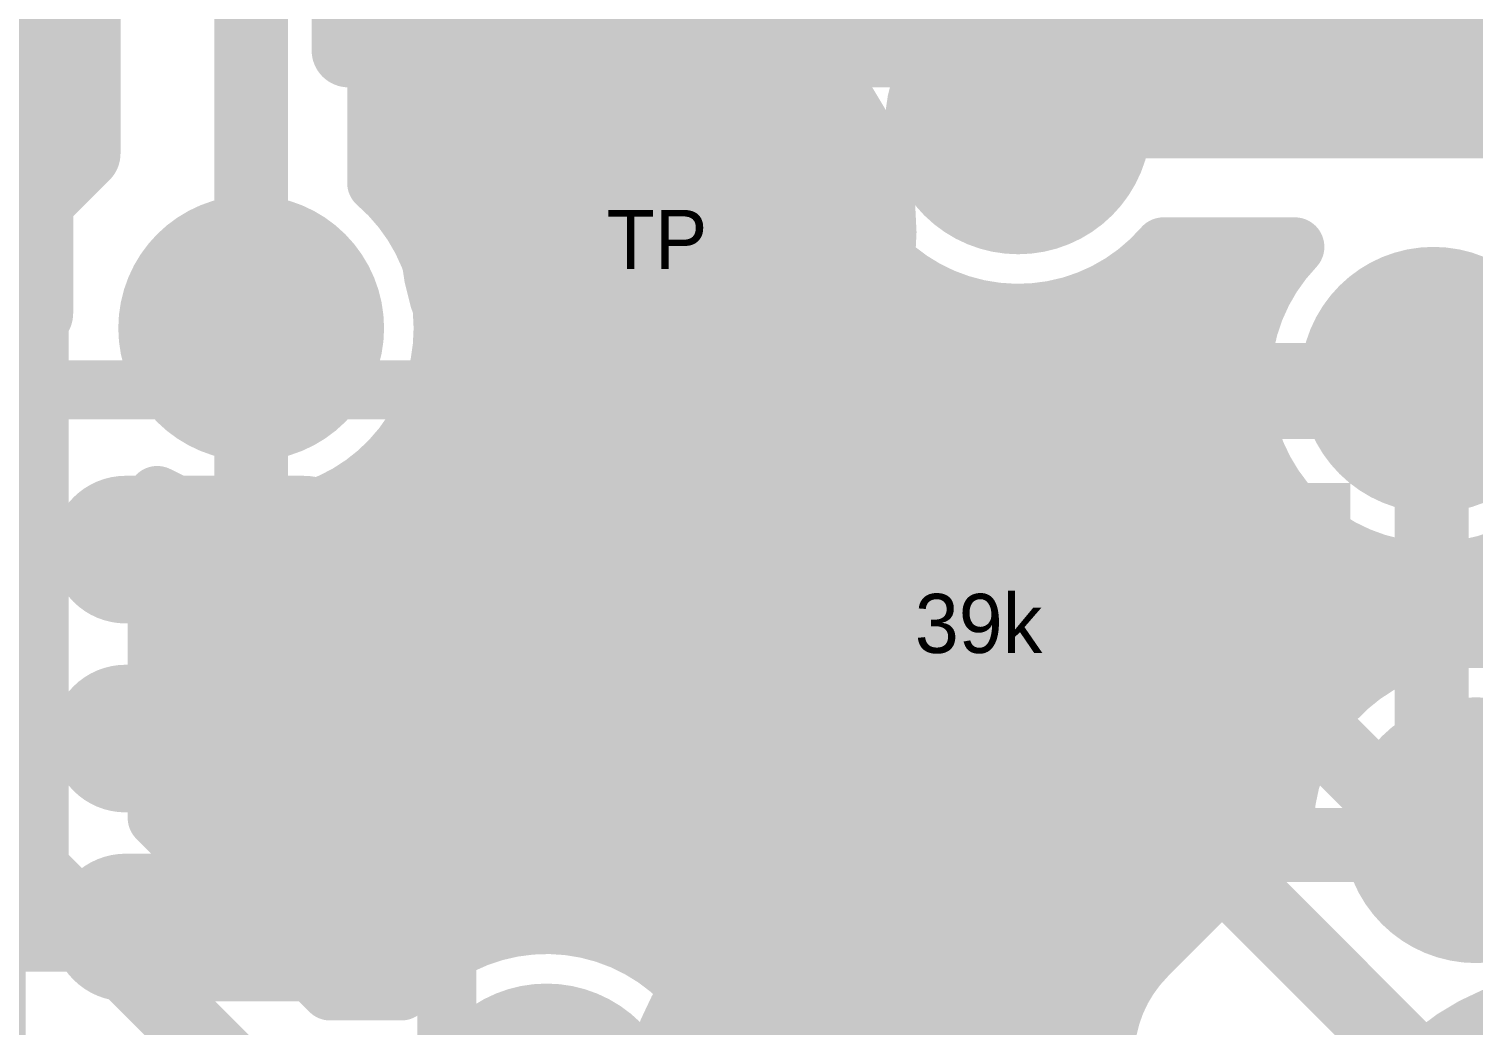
# Model space of a CAD drawing. Extents: x 7.81 to 12.22, y 5.5 to 10.76.
# Drawn here: x 9.88 to 10.0756, y 7.5206 to 7.6555 of the extents above; entities that cross this region are included whole.
import ezdxf

# ---------------------------------------------------------------- set-up
doc = ezdxf.new("R2010")
doc.units = 0
doc.layers.get('0').update_dxf_attribs({"linetype": 'CONTINUOUS'})
for name, color, linetype in [('BOTTOMLAYER', 5, 'CONTINUOUS'), ('BOTTOMSOLDER', 6, 'CONTINUOUS'), ('MECHANICAL1', 6, 'CONTINUOUS'), ('TOPLAYER', 1, 'CONTINUOUS'), ('TOPOVERLAY', 2, 'CONTINUOUS'), ('TOPPASTE', 8, 'CONTINUOUS'), ('TOPSOLDER', 216, 'CONTINUOUS')]:
    doc.layers.add(name, color=color, linetype=linetype)

# ---------------------------------------------------------------- blocks, each defined once
blk = doc.blocks.new('0603_31')
at = {"layer": 'MECHANICAL1', "const_width": 0.01}
for points in [[(-0.000531, -0.014252), (-0.000531, 0.015748)], [(-0.000531, 0.015748), (0.059469, 0.015748)], [(0.059469, -0.014252), (0.059469, 0.015748)], [(-0.000531, -0.014252), (0.059469, -0.014252)]]:
    blk.add_lwpolyline(points, dxfattribs=at)
at = {"layer": 'MECHANICAL1', "const_width": 0.005}
for points in [[(-0.003031, 0.015748, 1), (0.001969, 0.015748, 1)], [(-0.003031, 0.015748, 1), (0.001969, 0.015748, 1)], [(0.056968, 0.015748, 1), (0.061969, 0.015748, 1)], [(0.056968, 0.015748, 1), (0.061969, 0.015748, 1)], [(-0.003031, -0.014252, 1), (0.001969, -0.014252, 1)], [(-0.003031, -0.014252, 1), (0.001969, -0.014252, 1)], [(0.056968, -0.014252, 1), (0.061969, -0.014252, 1)], [(0.056968, -0.014252, 1), (0.061969, -0.014252, 1)]]:
    blk.add_lwpolyline(points, format="xyb", close=True, dxfattribs=at)
at = {"layer": 'TOPLAYER'}
for points in [[(-0.015, -0.015), (0.015, -0.015), (-0.015, 0.015), (0.015, 0.015)], [(0.045, -0.015), (0.075, -0.015), (0.045, 0.015), (0.075, 0.015)]]:
    blk.add_solid(points, dxfattribs=at)
at = {"layer": 'TOPOVERLAY', "const_width": 0.01}
for points in [[(-0.03, 0), (-0.03, 0.03)], [(-0.03, 0.03), (0.09, 0.03)], [(0.09, -0.03), (0.09, 0.03)], [(-0.03, -0.03), (-0.03, 0)], [(-0.03, -0.03), (0.09, -0.03)]]:
    blk.add_lwpolyline(points, dxfattribs=at)
at = {"layer": 'TOPOVERLAY', "const_width": 0.005}
for points in [[(-0.0325, 0.03, 1), (-0.0275, 0.03, 1)], [(-0.0325, 0.03, 1), (-0.0275, 0.03, 1)], [(0.0875, 0.03, 1), (0.0925, 0.03, 1)], [(0.0875, 0.03, 1), (0.0925, 0.03, 1)], [(-0.0325, 0, 1), (-0.0275, 0, 1)], [(-0.0325, 0, 1), (-0.0275, 0, 1)], [(-0.0325, -0.03, 1), (-0.0275, -0.03, 1)], [(-0.0325, -0.03, 1), (-0.0275, -0.03, 1)], [(0.0875, -0.03, 1), (0.0925, -0.03, 1)], [(0.0875, -0.03, 1), (0.0925, -0.03, 1)]]:
    blk.add_lwpolyline(points, format="xyb", close=True, dxfattribs=at)
at = {"layer": 'TOPPASTE'}
for points in [[(-0.015, -0.015), (0.015, -0.015), (-0.015, 0.015), (0.015, 0.015)], [(0.045, -0.015), (0.075, -0.015), (0.045, 0.015), (0.075, 0.015)]]:
    blk.add_solid(points, dxfattribs=at)
at = {"layer": 'TOPSOLDER'}
for points in [[(-0.019, -0.019), (0.019, -0.019), (-0.019, 0.019), (0.019, 0.019)], [(0.041, -0.019), (0.079, -0.019), (0.041, 0.019), (0.079, 0.019)]]:
    blk.add_solid(points, dxfattribs=at)
blk = doc.blocks.new('0603_48')
at = {"layer": 'MECHANICAL1', "const_width": 0.01}
for points in [[(-0.000531, -0.014252), (-0.000531, 0.015748)], [(0.059469, 0.015748), (-0.000531, 0.015748)], [(0.059469, -0.014252), (0.059469, 0.015748)], [(0.059469, -0.014252), (-0.000531, -0.014252)]]:
    blk.add_lwpolyline(points, dxfattribs=at)
at = {"layer": 'MECHANICAL1', "const_width": 0.005}
for points in [[(-0.003031, 0.015748, 1), (0.001969, 0.015748, 1)], [(-0.003031, 0.015748, 1), (0.001969, 0.015748, 1)], [(0.056968, 0.015748, 1), (0.061969, 0.015748, 1)], [(0.056968, 0.015748, 1), (0.061969, 0.015748, 1)], [(-0.003031, -0.014252, 1), (0.001969, -0.014252, 1)], [(-0.003031, -0.014252, 1), (0.001969, -0.014252, 1)], [(0.056968, -0.014252, 1), (0.061969, -0.014252, 1)], [(0.056968, -0.014252, 1), (0.061969, -0.014252, 1)]]:
    blk.add_lwpolyline(points, format="xyb", close=True, dxfattribs=at)
at = {"layer": 'TOPLAYER'}
for points in [[(-0.015, -0.015), (0.015, -0.015), (-0.015, 0.015), (0.015, 0.015)], [(0.045, -0.015), (0.075, -0.015), (0.045, 0.015), (0.075, 0.015)]]:
    blk.add_solid(points, dxfattribs=at)
at = {"layer": 'TOPOVERLAY', "const_width": 0.01}
for points in [[(-0.03, 0), (-0.03, 0.03)], [(0.09, 0.03), (-0.03, 0.03)], [(0.09, -0.03), (0.09, 0.03)], [(-0.03, -0.03), (-0.03, 0)], [(0.09, -0.03), (-0.03, -0.03)]]:
    blk.add_lwpolyline(points, dxfattribs=at)
at = {"layer": 'TOPOVERLAY', "const_width": 0.005}
for points in [[(-0.0325, 0.03, 1), (-0.0275, 0.03, 1)], [(-0.0325, 0.03, 1), (-0.0275, 0.03, 1)], [(0.0875, 0.03, 1), (0.0925, 0.03, 1)], [(0.0875, 0.03, 1), (0.0925, 0.03, 1)], [(-0.0325, 0, 1), (-0.0275, 0, 1)], [(-0.0325, 0, 1), (-0.0275, 0, 1)], [(-0.0325, -0.03, 1), (-0.0275, -0.03, 1)], [(-0.0325, -0.03, 1), (-0.0275, -0.03, 1)], [(0.0875, -0.03, 1), (0.0925, -0.03, 1)], [(0.0875, -0.03, 1), (0.0925, -0.03, 1)]]:
    blk.add_lwpolyline(points, format="xyb", close=True, dxfattribs=at)
at = {"layer": 'TOPPASTE'}
for points in [[(-0.015, -0.015), (0.015, -0.015), (-0.015, 0.015), (0.015, 0.015)], [(0.045, -0.015), (0.075, -0.015), (0.045, 0.015), (0.075, 0.015)]]:
    blk.add_solid(points, dxfattribs=at)
at = {"layer": 'TOPSOLDER'}
for points in [[(-0.019, -0.019), (0.019, -0.019), (-0.019, 0.019), (0.019, 0.019)], [(0.041, -0.019), (0.079, -0.019), (0.041, 0.019), (0.079, 0.019)]]:
    blk.add_solid(points, dxfattribs=at)
blk = doc.blocks.new('SSOP20_WIDE_50')
at = {"layer": 'TOPOVERLAY', "const_width": 0.01}
for points in [[(0.268701, 0.350394), (-0.038386, 0.350394)], [(0.268701, 0.350394), (0.268701, 0.271653)]]:
    blk.add_lwpolyline(points, dxfattribs=at)
at = {"layer": 'TOPOVERLAY', "const_width": 0.005}
blk.add_lwpolyline([(0.266201, 0.350394, 1), (0.271201, 0.350394, 1)], format="xyb", close=True, dxfattribs=at)
blk.add_lwpolyline([(0.266201, 0.350394, 1), (0.271201, 0.350394, 1)], format="xyb", close=True, dxfattribs=at)
blk = doc.blocks.new('SOT23_8_55')
at = {"layer": 'MECHANICAL1', "const_width": 0.008}
for points in [[(0, 0.088583), (0, 0.11811)], [(0.025591, 0.088583), (0.025591, 0.11811)], [(0.051181, 0.088583), (0.051181, 0.11811)], [(0.076772, 0.088583), (0.076772, 0.11811)], [(0.097441, 0.088583), (-0.020669, 0.088583)], [(-0.020669, 0.029528), (-0.020669, 0.088583)], [(0.097441, 0.029528), (0.097441, 0.088583)], [(-0.020669, 0.029528), (-0.020669, 0.059055)], [(0.097441, 0.029528), (-0.020669, 0.029528)], [(0, 0), (0, 0.029528)], [(0.025591, 0), (0.025591, 0.029528)], [(0.051181, 0), (0.051181, 0.029528)], [(0.076772, 0), (0.076772, 0.029528)]]:
    blk.add_lwpolyline(points, dxfattribs=at)
at = {"layer": 'MECHANICAL1'}
for points, const_width in [([(-0.002, 0.11811, 1), (0.002, 0.11811, 1)], 0.004), ([(0.023591, 0.11811, 1), (0.027591, 0.11811, 1)], 0.004), ([(0.049181, 0.11811, 1), (0.053181, 0.11811, 1)], 0.004), ([(0.074772, 0.11811, 1), (0.078772, 0.11811, 1)], 0.004), ([(-0.022669, 0.088583, 1), (-0.018669, 0.088583, 1)], 0.004), ([(-0.022669, 0.088583, 1), (-0.018669, 0.088583, 1)], 0.004), ([(-0.002, 0.088583, 1), (0.002, 0.088583, 1)], 0.004), ([(0.023591, 0.088583, 1), (0.027591, 0.088583, 1)], 0.004), ([(0.049181, 0.088583, 1), (0.053181, 0.088583, 1)], 0.004), ([(0.074772, 0.088583, 1), (0.078772, 0.088583, 1)], 0.004), ([(0.095441, 0.088583, 1), (0.099441, 0.088583, 1)], 0.004), ([(0.095441, 0.088583, 1), (0.099441, 0.088583, 1)], 0.004), ([(-0.022669, 0.059055, 1), (-0.018669, 0.059055, 1)], 0.004), ([(0.005906, 0.049213, 1), (-0.009843, 0.049213, 1)], 0.01), ([(-0.012343, 0.049213, 1), (-0.007343, 0.049213, 1)], 0.005), ([(0.003406, 0.049213, 1), (0.008406, 0.049213, 1)], 0.005), ([(-0.022669, 0.029528, 1), (-0.018669, 0.029528, 1)], 0.004), ([(-0.022669, 0.029528, 1), (-0.018669, 0.029528, 1)], 0.004), ([(-0.022669, 0.029528, 1), (-0.018669, 0.029528, 1)], 0.004), ([(-0.002, 0.029528, 1), (0.002, 0.029528, 1)], 0.004), ([(0.023591, 0.029528, 1), (0.027591, 0.029528, 1)], 0.004), ([(0.049181, 0.029528, 1), (0.053181, 0.029528, 1)], 0.004), ([(0.074772, 0.029528, 1), (0.078772, 0.029528, 1)], 0.004), ([(0.095441, 0.029528, 1), (0.099441, 0.029528, 1)], 0.004), ([(0.095441, 0.029528, 1), (0.099441, 0.029528, 1)], 0.004), ([(-0.002, 0, 1), (0.002, 0, 1)], 0.004), ([(0.023591, 0, 1), (0.027591, 0, 1)], 0.004), ([(0.049181, 0, 1), (0.053181, 0, 1)], 0.004), ([(0.074772, 0, 1), (0.078772, 0, 1)], 0.004)]:
    blk.add_lwpolyline(points, format="xyb", close=True, dxfattribs=dict(at, const_width=const_width))
at = {"layer": 'TOPLAYER', "const_width": 0.016}
for points in [[(0, 0.13011), (0, 0.10611)], [(0.025591, 0.13011), (0.025591, 0.10611)], [(0.051181, 0.13011), (0.051181, 0.10611)], [(0.076772, 0.13011), (0.076772, 0.10611)], [(0, 0.012), (0, -0.012)], [(0.025591, 0.012), (0.025591, -0.012)], [(0.051181, 0.012), (0.051181, -0.012)], [(0.076772, 0.012), (0.076772, -0.012)]]:
    blk.add_lwpolyline(points, dxfattribs=at)
at = {"layer": 'TOPLAYER', "const_width": 0.008}
for points in [[(-0.004, 0.13011, 1), (0.004, 0.13011, 1)], [(0.021591, 0.13011, 1), (0.029591, 0.13011, 1)], [(0.047181, 0.13011, 1), (0.055181, 0.13011, 1)], [(0.072772, 0.13011, 1), (0.080772, 0.13011, 1)], [(-0.004, 0.10611, 1), (0.004, 0.10611, 1)], [(0.021591, 0.10611, 1), (0.029591, 0.10611, 1)], [(0.047181, 0.10611, 1), (0.055181, 0.10611, 1)], [(0.072772, 0.10611, 1), (0.080772, 0.10611, 1)], [(-0.004, 0.012, 1), (0.004, 0.012, 1)], [(0.021591, 0.012, 1), (0.029591, 0.012, 1)], [(0.047181, 0.012, 1), (0.055181, 0.012, 1)], [(0.072772, 0.012, 1), (0.080772, 0.012, 1)], [(-0.004, -0.012, 1), (0.004, -0.012, 1)], [(0.021591, -0.012, 1), (0.029591, -0.012, 1)], [(0.047181, -0.012, 1), (0.055181, -0.012, 1)], [(0.072772, -0.012, 1), (0.080772, -0.012, 1)]]:
    blk.add_lwpolyline(points, format="xyb", close=True, dxfattribs=at)
at = {"layer": 'TOPOVERLAY'}
for points, const_width in [([(-0.023654, 0.149606, 1), (-0.019654, 0.149606, 1)], 0.004), ([(-0.023654, 0.149606, 1), (-0.019654, 0.149606, 1)], 0.004), ([(-0.023654, 0.149606, 1), (-0.019654, 0.149606, 1)], 0.004), ([(-0.015779, 0.149606, 1), (-0.01178, 0.149606, 1)], 0.004), ([(0.066898, 0.149606, 1), (0.070898, 0.149606, 1)], 0.004), ([(0.066898, 0.149606, 1), (0.070898, 0.149606, 1)], 0.004), ([(0.096425, 0.149606, 1), (0.100425, 0.149606, 1)], 0.004), ([(0.096425, 0.149606, 1), (0.100425, 0.149606, 1)], 0.004), ([(-0.024154, 0.082677, 1), (-0.019154, 0.082677, 1)], 0.005), ([(-0.023654, 0.082677, 1), (-0.019654, 0.082677, 1)], 0.004), ([(0.096425, 0.080709, 1), (0.100425, 0.080709, 1)], 0.004), ([(0.096425, 0.080709, 1), (0.100425, 0.080709, 1)], 0.004), ([(-0.024154, 0.03937, 1), (-0.019154, 0.03937, 1)], 0.005), ([(-0.023654, 0.03937, 1), (-0.019654, 0.03937, 1)], 0.004), ([(-0.023654, -0.031496, 1), (-0.019654, -0.031496, 1)], 0.004), ([(-0.023654, -0.031496, 1), (-0.019654, -0.031496, 1)], 0.004), ([(0.005874, -0.031496, 1), (0.009874, -0.031496, 1)], 0.004), ([(0.005874, -0.031496, 1), (0.009874, -0.031496, 1)], 0.004), ([(0.096425, -0.031496, 1), (0.100425, -0.031496, 1)], 0.004), ([(0.096425, -0.031496, 1), (0.100425, -0.031496, 1)], 0.004)]:
    blk.add_lwpolyline(points, format="xyb", close=True, dxfattribs=dict(at, const_width=const_width))
at = {"layer": 'TOPOVERLAY', "const_width": 0.008}
for points in [[(-0.01378, 0.149606), (-0.021653, 0.149606)], [(-0.021653, 0.082677), (-0.021653, 0.149606)], [(0.068898, 0.149606), (-0.021653, 0.149606)], [(0.098425, 0.149606), (0.068898, 0.149606)], [(0.098425, 0.080709), (0.098425, 0.149606)], [(0.098425, -0.031496), (0.098425, 0.080709)], [(-0.021653, -0.031496), (-0.021653, 0.03937)], [(0.007874, -0.031496), (-0.021653, -0.031496)], [(0.098425, -0.031496), (0.007874, -0.031496)]]:
    blk.add_lwpolyline(points, dxfattribs=at)
at = {"layer": 'TOPOVERLAY', "const_width": 0.01}
blk.add_lwpolyline([(-0.021653, 0.082677, -1), (-0.021653, 0.03937)], format="xyb", dxfattribs=at)
at = {"layer": 'TOPPASTE', "const_width": 0.016}
for points in [[(0, 0.13011), (0, 0.10611)], [(0.025591, 0.13011), (0.025591, 0.10611)], [(0.051181, 0.13011), (0.051181, 0.10611)], [(0.076772, 0.13011), (0.076772, 0.10611)], [(0, 0.012), (0, -0.012)], [(0.025591, 0.012), (0.025591, -0.012)], [(0.051181, 0.012), (0.051181, -0.012)], [(0.076772, 0.012), (0.076772, -0.012)]]:
    blk.add_lwpolyline(points, dxfattribs=at)
at = {"layer": 'TOPPASTE', "const_width": 0.008}
for points in [[(-0.004, 0.13011, 1), (0.004, 0.13011, 1)], [(0.021591, 0.13011, 1), (0.029591, 0.13011, 1)], [(0.047181, 0.13011, 1), (0.055181, 0.13011, 1)], [(0.072772, 0.13011, 1), (0.080772, 0.13011, 1)], [(-0.004, 0.10611, 1), (0.004, 0.10611, 1)], [(0.021591, 0.10611, 1), (0.029591, 0.10611, 1)], [(0.047181, 0.10611, 1), (0.055181, 0.10611, 1)], [(0.072772, 0.10611, 1), (0.080772, 0.10611, 1)], [(-0.004, 0.012, 1), (0.004, 0.012, 1)], [(0.021591, 0.012, 1), (0.029591, 0.012, 1)], [(0.047181, 0.012, 1), (0.055181, 0.012, 1)], [(0.072772, 0.012, 1), (0.080772, 0.012, 1)], [(-0.004, -0.012, 1), (0.004, -0.012, 1)], [(0.021591, -0.012, 1), (0.029591, -0.012, 1)], [(0.047181, -0.012, 1), (0.055181, -0.012, 1)], [(0.072772, -0.012, 1), (0.080772, -0.012, 1)]]:
    blk.add_lwpolyline(points, format="xyb", close=True, dxfattribs=at)
at = {"layer": 'TOPSOLDER', "const_width": 0.02}
for points in [[(0, 0.13011), (0, 0.10611)], [(0.025591, 0.13011), (0.025591, 0.10611)], [(0.051181, 0.13011), (0.051181, 0.10611)], [(0.076772, 0.13011), (0.076772, 0.10611)], [(0, 0.012), (0, -0.012)], [(0.025591, 0.012), (0.025591, -0.012)], [(0.051181, 0.012), (0.051181, -0.012)], [(0.076772, 0.012), (0.076772, -0.012)]]:
    blk.add_lwpolyline(points, dxfattribs=at)
at = {"layer": 'TOPSOLDER', "const_width": 0.01}
for points in [[(-0.005, 0.13011, 1), (0.005, 0.13011, 1)], [(0.020591, 0.13011, 1), (0.030591, 0.13011, 1)], [(0.046181, 0.13011, 1), (0.056181, 0.13011, 1)], [(0.071772, 0.13011, 1), (0.081772, 0.13011, 1)], [(-0.005, 0.10611, 1), (0.005, 0.10611, 1)], [(0.020591, 0.10611, 1), (0.030591, 0.10611, 1)], [(0.046181, 0.10611, 1), (0.056181, 0.10611, 1)], [(0.071772, 0.10611, 1), (0.081772, 0.10611, 1)], [(-0.005, 0.012, 1), (0.005, 0.012, 1)], [(0.020591, 0.012, 1), (0.030591, 0.012, 1)], [(0.046181, 0.012, 1), (0.056181, 0.012, 1)], [(0.071772, 0.012, 1), (0.081772, 0.012, 1)], [(-0.005, -0.012, 1), (0.005, -0.012, 1)], [(0.020591, -0.012, 1), (0.030591, -0.012, 1)], [(0.046181, -0.012, 1), (0.056181, -0.012, 1)], [(0.071772, -0.012, 1), (0.081772, -0.012, 1)]]:
    blk.add_lwpolyline(points, format="xyb", close=True, dxfattribs=at)
blk = doc.blocks.new('TEST_POINT_PAD_5_59')
at = {"layer": 'MECHANICAL1'}
for points, const_width in [([(0.025, 0, 1), (-0.025, 0, 1)], 0.01), ([(-0.0275, 0, 1), (-0.0225, 0, 1)], 0.005), ([(0.0225, 0, 1), (0.0275, 0, 1)], 0.005)]:
    blk.add_lwpolyline(points, format="xyb", close=True, dxfattribs=dict(at, const_width=const_width))
at = {"layer": 'TOPLAYER', "const_width": 0.02}
blk.add_lwpolyline([(-0.01, 0, 1), (0.01, 0, 1)], format="xyb", close=True, dxfattribs=at)
at = {"layer": 'TOPOVERLAY'}
for points, const_width in [([(0.03, 0, 1), (-0.03, 0, 1)], 0.01), ([(-0.0325, 0, 1), (-0.0275, 0, 1)], 0.005), ([(0.0275, 0, 1), (0.0325, 0, 1)], 0.005)]:
    blk.add_lwpolyline(points, format="xyb", close=True, dxfattribs=dict(at, const_width=const_width))
at = {"layer": 'TOPPASTE', "const_width": 0.02}
blk.add_lwpolyline([(-0.01, 0, 1), (0.01, 0, 1)], format="xyb", close=True, dxfattribs=at)
at = {"layer": 'TOPSOLDER', "const_width": 0.024}
blk.add_lwpolyline([(-0.012, 0, 1), (0.012, 0, 1)], format="xyb", close=True, dxfattribs=at)
blk = doc.blocks.new('TEST_POINT_PAD_5_60')
at = {"layer": 'MECHANICAL1'}
for points, const_width in [([(0.025, 0, 1), (-0.025, 0, 1)], 0.01), ([(-0.0275, 0, 1), (-0.0225, 0, 1)], 0.005), ([(0.0225, 0, 1), (0.0275, 0, 1)], 0.005)]:
    blk.add_lwpolyline(points, format="xyb", close=True, dxfattribs=dict(at, const_width=const_width))
at = {"layer": 'TOPLAYER', "const_width": 0.02}
blk.add_lwpolyline([(-0.01, 0, 1), (0.01, 0, 1)], format="xyb", close=True, dxfattribs=at)
at = {"layer": 'TOPOVERLAY'}
for points, const_width in [([(0.03, 0, 1), (-0.03, 0, 1)], 0.01), ([(-0.0325, 0, 1), (-0.0275, 0, 1)], 0.005), ([(0.0275, 0, 1), (0.0325, 0, 1)], 0.005)]:
    blk.add_lwpolyline(points, format="xyb", close=True, dxfattribs=dict(at, const_width=const_width))
at = {"layer": 'TOPPASTE', "const_width": 0.02}
blk.add_lwpolyline([(-0.01, 0, 1), (0.01, 0, 1)], format="xyb", close=True, dxfattribs=at)
at = {"layer": 'TOPSOLDER', "const_width": 0.024}
blk.add_lwpolyline([(-0.012, 0, 1), (0.012, 0, 1)], format="xyb", close=True, dxfattribs=at)
blk = doc.blocks.new('TEST_POINT_PAD_5_61')
at = {"layer": 'MECHANICAL1'}
for points, const_width in [([(0.025, 0, 1), (-0.025, 0, 1)], 0.01), ([(-0.0275, 0, 1), (-0.0225, 0, 1)], 0.005), ([(0.0225, 0, 1), (0.0275, 0, 1)], 0.005)]:
    blk.add_lwpolyline(points, format="xyb", close=True, dxfattribs=dict(at, const_width=const_width))
at = {"layer": 'TOPLAYER', "const_width": 0.02}
blk.add_lwpolyline([(-0.01, 0, 1), (0.01, 0, 1)], format="xyb", close=True, dxfattribs=at)
at = {"layer": 'TOPOVERLAY'}
for points, const_width in [([(0.03, 0, 1), (-0.03, 0, 1)], 0.01), ([(-0.0325, 0, 1), (-0.0275, 0, 1)], 0.005), ([(0.0275, 0, 1), (0.0325, 0, 1)], 0.005)]:
    blk.add_lwpolyline(points, format="xyb", close=True, dxfattribs=dict(at, const_width=const_width))
at = {"layer": 'TOPPASTE', "const_width": 0.02}
blk.add_lwpolyline([(-0.01, 0, 1), (0.01, 0, 1)], format="xyb", close=True, dxfattribs=at)
at = {"layer": 'TOPSOLDER', "const_width": 0.024}
blk.add_lwpolyline([(-0.012, 0, 1), (0.012, 0, 1)], format="xyb", close=True, dxfattribs=at)

msp = doc.modelspace()

# ---------------------------------------------------------------- linework, layer by layer
at = {"layer": 'BOTTOMLAYER'}
for points, const_width in [([(9.93, 7.631745), (9.93, 8.033)], 0.008), ([(9.935, 7.622516), (9.935, 8.033)], 0.008), ([(9.94, 7.532182), (9.94, 8.033)], 0.008), ([(9.945, 7.533721), (9.945, 8.033)], 0.008), ([(9.95, 7.534228), (9.95, 8.033)], 0.008), ([(9.955, 7.533764), (9.955, 8.033)], 0.008), ([(9.91011, 7.615), (9.91011, 7.96)], 0.01), ([(9.92711, 7.634672), (9.92711, 7.96)], 0.008), ([(9.88741, 7.638615), (9.88741, 7.9167)], 0.01), ([(9.96, 7.532273), (9.96, 7.808407)], 0.008), ([(9.965, 7.529542), (9.965, 7.80228)], 0.008), ([(9.97, 7.524973), (9.97, 7.798743)], 0.008), ([(9.975, 7.515744), (9.975, 7.796669)], 0.008), ([(9.98, 7.177), (9.98, 7.795702)], 0.008), ([(9.985, 7.177), (9.985, 7.79572)], 0.008), ([(9.99, 7.653), (9.99, 7.796723)], 0.008), ([(9.92711, 7.655), (9.990935, 7.655)], 0.008), ([(9.92711, 7.65), (9.98896, 7.65)], 0.008), ([(9.92711, 7.645), (9.988077, 7.645)], 0.008), ([(10.014, 7.643), (10.169, 7.643)], 0.01), ([(9.880385, 7.63159), (9.88741, 7.638615)], 0.01), ([(9.92711, 7.64), (9.988174, 7.64)], 0.008), ([(9.92711, 7.635), (9.989261, 7.635)], 0.008), ([(9.99, 7.177), (9.99, 7.633)], 0.008), ([(9.880385, 7.541615), (9.880385, 7.63159)], 0.01), ([(9.931347, 7.63), (9.991483, 7.63)], 0.008), ([(9.93411, 7.625), (9.995238, 7.625)], 0.008), ([(9.995, 7.177), (9.995, 7.625252)], 0.008), ([(10.032762, 7.625), (10.050556, 7.625)], 0.008), ([(10.033672, 7.626), (10.051467, 7.626)], 0.008), ([(10.035, 7.533577), (10.035, 7.626)], 0.008), ([(10.04, 7.538577), (10.04, 7.626)], 0.008), ([(10.045, 7.614287), (10.045, 7.626)], 0.008), ([(10, 7.177), (10, 7.621091)], 0.008), ([(10.03, 7.528408), (10.03, 7.622506)], 0.008), ([(9.935625, 7.62), (10.001876, 7.62)], 0.008), ([(10.025, 7.509334), (10.025, 7.619442)], 0.008), ([(10.026124, 7.62), (10.047163, 7.62)], 0.008), ([(10.005, 7.177), (10.005, 7.618607)], 0.008), ([(10.01, 7.177), (10.01, 7.61731)], 0.008), ([(10.02, 7.499288), (10.02, 7.617702)], 0.008), ([(10.015, 7.177), (10.015, 7.617019)], 0.008), ([(9.93611, 7.615), (10.045188, 7.615)], 0.008), ([(9.935625, 7.61), (10.044305, 7.61)], 0.008), ([(9.935, 7.529387), (9.935, 7.607484)], 0.008), ([(10.070228, 7.608), (10.190228, 7.608)], 0.01), ([(9.93411, 7.605), (10.044402, 7.605)], 0.008), ([(10.045, 7.543577), (10.045, 7.601712)], 0.008), ([(9.931347, 7.6), (10.04549, 7.6)], 0.008), ([(9.93, 7.525228), (9.93, 7.598255)], 0.008), ([(9.925, 7.525228), (9.925, 7.593686)], 0.008), ([(9.926723, 7.595), (10.047712, 7.595)], 0.008), ([(9.897385, 7.548657), (9.897385, 7.592327)], 0.008), ([(9.897385, 7.59), (9.902969, 7.59)], 0.008), ([(9.9, 7.546042), (9.9, 7.591046)], 0.008), ([(9.917251, 7.59), (10.051467, 7.59)], 0.008), ([(9.92, 7.526042), (9.92, 7.590954)], 0.008), ([(10.05, 7.548577), (10.05, 7.591666)], 0.008), ([(9.905, 7.541042), (9.905, 7.589507)], 0.008), ([(9.91, 7.536042), (9.91, 7.589)], 0.008), ([(9.915, 7.531042), (9.915, 7.589464)], 0.008), ([(10.055, 7.56233), (10.055, 7.586926)], 0.008), ([(9.897385, 7.585), (10.058104, 7.585)], 0.008), ([(10.06, 7.567494), (10.06, 7.584096)], 0.008), ([(10.065, 7.570558), (10.065, 7.582531)], 0.008), ([(10.07, 7.572298), (10.07, 7.582001)], 0.008), ([(10.075, 7.572981), (10.075, 7.582442)], 0.008), ([(9.897385, 7.58), (10.238228, 7.58)], 0.008), ([(9.897385, 7.575), (10.238228, 7.575)], 0.008), ([(9.897385, 7.57), (10.063876, 7.57)], 0.008), ([(9.897385, 7.565), (10.057238, 7.565)], 0.008), ([(9.897385, 7.56), (10.053483, 7.56)], 0.008), ([(9.897385, 7.555), (10.051261, 7.555)], 0.008), ([(9.897385, 7.55), (10.050174, 7.55)], 0.008), ([(9.897385, 7.548657), (9.920813, 7.525228)], 0.008), ([(10.076, 7.547), (10.118, 7.505)], 0.015), ([(10.03144, 7.530017), (10.050051, 7.548628)], 0.008), ([(9.901042, 7.545), (10.046423, 7.545)], 0.008), ([(9.880385, 7.541615), (9.913772, 7.508228)], 0.01), ([(9.906042, 7.54), (10.041423, 7.54)], 0.008), ([(9.911042, 7.535), (10.036423, 7.535)], 0.008), ([(9.916042, 7.53), (9.935898, 7.53)], 0.008), ([(9.964322, 7.53), (10.031423, 7.53)], 0.008), ([(9.920813, 7.525228), (9.930438, 7.525228)], 0.008), ([(9.969977, 7.525), (10.027813, 7.525)], 0.008), ([(9.973292, 7.52), (10.026096, 7.52)], 0.008)]:
    msp.add_lwpolyline(points, dxfattribs=dict(at, const_width=const_width))
at = {"layer": 'BOTTOMLAYER', "const_width": 0.008}
for points in [[(10.033672, 7.626, -2.686607), (10.033672, 7.66)], [(9.92711, 7.634672, -0.217888), (9.93611, 7.615)], [(10.089901, 7.591, -1.026357), (10.051467, 7.626)], [(9.93611, 7.615, -0.573305), (9.897385, 7.592327)], [(10.050051, 7.548628, -0.939219), (10.101949, 7.548628)], [(9.930438, 7.525228, -0.694804), (9.97611, 7.508228)], [(10.025728, 7.516228, -0.198912), (10.03144, 7.530017)], [(10.025728, 7.516228, -0.198912), (10.03144, 7.530017)]]:
    msp.add_lwpolyline(points, format="xyb", dxfattribs=at)
at = {"layer": 'BOTTOMLAYER'}
for points, const_width in [([(9.92511, 7.655, 1), (9.92911, 7.655, 1)], 0.004), ([(9.988935, 7.655, 1), (9.992935, 7.655, 1)], 0.004), ([(9.988, 7.653, 1), (9.992, 7.653, 1)], 0.004), ([(9.92511, 7.65, 1), (9.92911, 7.65, 1)], 0.004), ([(9.98696, 7.65, 1), (9.99096, 7.65, 1)], 0.004), ([(9.92511, 7.645, 1), (9.92911, 7.645, 1)], 0.004), ([(9.986077, 7.645, 1), (9.990077, 7.645, 1)], 0.004), ([(10.0115, 7.643, 1), (10.0165, 7.643, 1)], 0.005), ([(9.88491, 7.638615, 1), (9.88991, 7.638615, 1)], 0.005), ([(9.88491, 7.638615, 1), (9.88991, 7.638615, 1)], 0.005), ([(9.92511, 7.64, 1), (9.92911, 7.64, 1)], 0.004), ([(9.986174, 7.64, 1), (9.990174, 7.64, 1)], 0.004), ([(9.92511, 7.635, 1), (9.92911, 7.635, 1)], 0.004), ([(9.987261, 7.635, 1), (9.991261, 7.635, 1)], 0.004), ([(9.92511, 7.634672, 1), (9.92911, 7.634672, 1)], 0.004), ([(9.92511, 7.634672, 1), (9.92911, 7.634672, 1)], 0.004), ([(9.988, 7.633, 1), (9.992, 7.633, 1)], 0.004), ([(9.877885, 7.63159, 1), (9.882885, 7.63159, 1)], 0.005), ([(9.877885, 7.63159, 1), (9.882885, 7.63159, 1)], 0.005), ([(9.928, 7.631745, 1), (9.932, 7.631745, 1)], 0.004), ([(9.929347, 7.63, 1), (9.933347, 7.63, 1)], 0.004), ([(9.989483, 7.63, 1), (9.993483, 7.63, 1)], 0.004), ([(9.93211, 7.625, 1), (9.93611, 7.625, 1)], 0.004), ([(9.993, 7.625252, 1), (9.997, 7.625252, 1)], 0.004), ([(9.993238, 7.625, 1), (9.997238, 7.625, 1)], 0.004), ([(10.030762, 7.625, 1), (10.034762, 7.625, 1)], 0.004), ([(10.031672, 7.626, 1), (10.035672, 7.626, 1)], 0.004), ([(10.031672, 7.626, 1), (10.035672, 7.626, 1)], 0.004), ([(10.033, 7.626, 1), (10.037, 7.626, 1)], 0.004), ([(10.038, 7.626, 1), (10.042, 7.626, 1)], 0.004), ([(10.043, 7.626, 1), (10.047, 7.626, 1)], 0.004), ([(10.048556, 7.625, 1), (10.052556, 7.625, 1)], 0.004), ([(10.049467, 7.626, 1), (10.053467, 7.626, 1)], 0.004), ([(10.049467, 7.626, 1), (10.053467, 7.626, 1)], 0.004), ([(9.933, 7.622516, 1), (9.937, 7.622516, 1)], 0.004), ([(9.998, 7.621091, 1), (10.002, 7.621091, 1)], 0.004), ([(10.028, 7.622506, 1), (10.032, 7.622506, 1)], 0.004), ([(9.933625, 7.62, 1), (9.937625, 7.62, 1)], 0.004), ([(9.999876, 7.62, 1), (10.003876, 7.62, 1)], 0.004), ([(10.023, 7.619442, 1), (10.027, 7.619442, 1)], 0.004), ([(10.024124, 7.62, 1), (10.028124, 7.62, 1)], 0.004), ([(10.045163, 7.62, 1), (10.049163, 7.62, 1)], 0.004), ([(10.003, 7.618607, 1), (10.007, 7.618607, 1)], 0.004), ([(10.008, 7.61731, 1), (10.012, 7.61731, 1)], 0.004), ([(10.018, 7.617702, 1), (10.022, 7.617702, 1)], 0.004), ([(9.90761, 7.615, 1), (9.91261, 7.615, 1)], 0.005), ([(10.013, 7.617019, 1), (10.017, 7.617019, 1)], 0.004), ([(9.93411, 7.615, 1), (9.93811, 7.615, 1)], 0.004), ([(9.93411, 7.615, 1), (9.93811, 7.615, 1)], 0.004), ([(9.93411, 7.615, 1), (9.93811, 7.615, 1)], 0.004), ([(10.043, 7.614287, 1), (10.047, 7.614287, 1)], 0.004), ([(10.043188, 7.615, 1), (10.047188, 7.615, 1)], 0.004), ([(9.933625, 7.61, 1), (9.937625, 7.61, 1)], 0.004), ([(10.042305, 7.61, 1), (10.046305, 7.61, 1)], 0.004), ([(9.933, 7.607484, 1), (9.937, 7.607484, 1)], 0.004), ([(10.067728, 7.608, 1), (10.072728, 7.608, 1)], 0.005), ([(9.93211, 7.605, 1), (9.93611, 7.605, 1)], 0.004), ([(10.042402, 7.605, 1), (10.046402, 7.605, 1)], 0.004), ([(10.043, 7.601712, 1), (10.047, 7.601712, 1)], 0.004), ([(9.929347, 7.6, 1), (9.933347, 7.6, 1)], 0.004), ([(10.04349, 7.6, 1), (10.04749, 7.6, 1)], 0.004), ([(9.928, 7.598255, 1), (9.932, 7.598255, 1)], 0.004), ([(9.923, 7.593686, 1), (9.927, 7.593686, 1)], 0.004), ([(9.924723, 7.595, 1), (9.928723, 7.595, 1)], 0.004), ([(10.045712, 7.595, 1), (10.049712, 7.595, 1)], 0.004), ([(9.895385, 7.592327, 1), (9.899385, 7.592327, 1)], 0.004), ([(9.895385, 7.592327, 1), (9.899385, 7.592327, 1)], 0.004), ([(9.895385, 7.59, 1), (9.899385, 7.59, 1)], 0.004), ([(9.898, 7.591046, 1), (9.902, 7.591046, 1)], 0.004), ([(9.900969, 7.59, 1), (9.904969, 7.59, 1)], 0.004), ([(9.915251, 7.59, 1), (9.919251, 7.59, 1)], 0.004), ([(9.918, 7.590954, 1), (9.922, 7.590954, 1)], 0.004), ([(10.048, 7.591666, 1), (10.052, 7.591666, 1)], 0.004), ([(10.049467, 7.59, 1), (10.053467, 7.59, 1)], 0.004), ([(9.903, 7.589507, 1), (9.907, 7.589507, 1)], 0.004), ([(9.908, 7.589, 1), (9.912, 7.589, 1)], 0.004), ([(9.913, 7.589464, 1), (9.917, 7.589464, 1)], 0.004), ([(10.053, 7.586926, 1), (10.057, 7.586926, 1)], 0.004), ([(9.895385, 7.585, 1), (9.899385, 7.585, 1)], 0.004), ([(10.056104, 7.585, 1), (10.060104, 7.585, 1)], 0.004), ([(10.058, 7.584096, 1), (10.062, 7.584096, 1)], 0.004), ([(10.063, 7.582531, 1), (10.067, 7.582531, 1)], 0.004), ([(10.068, 7.582001, 1), (10.072, 7.582001, 1)], 0.004), ([(10.073, 7.582442, 1), (10.077, 7.582442, 1)], 0.004), ([(9.895385, 7.58, 1), (9.899385, 7.58, 1)], 0.004), ([(9.895385, 7.575, 1), (9.899385, 7.575, 1)], 0.004), ([(10.068, 7.572298, 1), (10.072, 7.572298, 1)], 0.004), ([(10.073, 7.572981, 1), (10.077, 7.572981, 1)], 0.004), ([(10.063, 7.570558, 1), (10.067, 7.570558, 1)], 0.004), ([(9.895385, 7.57, 1), (9.899385, 7.57, 1)], 0.004), ([(10.061876, 7.57, 1), (10.065876, 7.57, 1)], 0.004), ([(10.058, 7.567494, 1), (10.062, 7.567494, 1)], 0.004), ([(9.895385, 7.565, 1), (9.899385, 7.565, 1)], 0.004), ([(10.055238, 7.565, 1), (10.059238, 7.565, 1)], 0.004), ([(10.053, 7.56233, 1), (10.057, 7.56233, 1)], 0.004), ([(9.895385, 7.56, 1), (9.899385, 7.56, 1)], 0.004), ([(10.051483, 7.56, 1), (10.055483, 7.56, 1)], 0.004), ([(9.895385, 7.555, 1), (9.899385, 7.555, 1)], 0.004), ([(10.049261, 7.555, 1), (10.053261, 7.555, 1)], 0.004), ([(9.895385, 7.55, 1), (9.899385, 7.55, 1)], 0.004), ([(9.895385, 7.548657, 1), (9.899385, 7.548657, 1)], 0.004), ([(9.895385, 7.548657, 1), (9.899385, 7.548657, 1)], 0.004), ([(10.048174, 7.55, 1), (10.052174, 7.55, 1)], 0.004), ([(10.07225, 7.547, 1), (10.07975, 7.547, 1)], 0.0075), ([(10.048, 7.548577, 1), (10.052, 7.548577, 1)], 0.004), ([(10.048051, 7.548628, 1), (10.052051, 7.548628, 1)], 0.004), ([(10.048051, 7.548628, 1), (10.052051, 7.548628, 1)], 0.004), ([(9.898, 7.546042, 1), (9.902, 7.546042, 1)], 0.004), ([(9.899042, 7.545, 1), (9.903042, 7.545, 1)], 0.004), ([(10.044423, 7.545, 1), (10.048423, 7.545, 1)], 0.004), ([(10.043, 7.543577, 1), (10.047, 7.543577, 1)], 0.004), ([(9.877885, 7.541615, 1), (9.882885, 7.541615, 1)], 0.005), ([(9.877885, 7.541615, 1), (9.882885, 7.541615, 1)], 0.005), ([(9.903, 7.541042, 1), (9.907, 7.541042, 1)], 0.004), ([(9.904042, 7.54, 1), (9.908042, 7.54, 1)], 0.004), ([(10.039423, 7.54, 1), (10.043423, 7.54, 1)], 0.004), ([(10.038, 7.538577, 1), (10.042, 7.538577, 1)], 0.004), ([(9.908, 7.536042, 1), (9.912, 7.536042, 1)], 0.004), ([(9.909042, 7.535, 1), (9.913042, 7.535, 1)], 0.004), ([(10.034423, 7.535, 1), (10.038423, 7.535, 1)], 0.004), ([(9.943, 7.533721, 1), (9.947, 7.533721, 1)], 0.004), ([(9.948, 7.534228, 1), (9.952, 7.534228, 1)], 0.004), ([(9.953, 7.533764, 1), (9.957, 7.533764, 1)], 0.004), ([(10.033, 7.533577, 1), (10.037, 7.533577, 1)], 0.004), ([(9.938, 7.532182, 1), (9.942, 7.532182, 1)], 0.004), ([(9.958, 7.532273, 1), (9.962, 7.532273, 1)], 0.004), ([(9.913, 7.531042, 1), (9.917, 7.531042, 1)], 0.004), ([(9.914042, 7.53, 1), (9.918042, 7.53, 1)], 0.004), ([(9.933, 7.529387, 1), (9.937, 7.529387, 1)], 0.004), ([(9.933898, 7.53, 1), (9.937898, 7.53, 1)], 0.004), ([(9.962322, 7.53, 1), (9.966322, 7.53, 1)], 0.004), ([(9.963, 7.529542, 1), (9.967, 7.529542, 1)], 0.004), ([(10.029423, 7.53, 1), (10.033423, 7.53, 1)], 0.004), ([(10.02944, 7.530017, 1), (10.03344, 7.530017, 1)], 0.004), ([(10.02944, 7.530017, 1), (10.03344, 7.530017, 1)], 0.004), ([(10.02944, 7.530017, 1), (10.03344, 7.530017, 1)], 0.004), ([(10.028, 7.528408, 1), (10.032, 7.528408, 1)], 0.004), ([(9.918, 7.526042, 1), (9.922, 7.526042, 1)], 0.004), ([(9.918813, 7.525228, 1), (9.922813, 7.525228, 1)], 0.004), ([(9.918813, 7.525228, 1), (9.922813, 7.525228, 1)], 0.004), ([(9.923, 7.525228, 1), (9.927, 7.525228, 1)], 0.004), ([(9.928, 7.525228, 1), (9.932, 7.525228, 1)], 0.004), ([(9.928438, 7.525228, 1), (9.932438, 7.525228, 1)], 0.004), ([(9.928438, 7.525228, 1), (9.932438, 7.525228, 1)], 0.004), ([(9.967977, 7.525, 1), (9.971977, 7.525, 1)], 0.004), ([(9.968, 7.524973, 1), (9.972, 7.524973, 1)], 0.004), ([(10.025813, 7.525, 1), (10.029813, 7.525, 1)], 0.004), ([(9.971292, 7.52, 1), (9.975292, 7.52, 1)], 0.004), ([(10.024097, 7.52, 1), (10.028097, 7.52, 1)], 0.004)]:
    msp.add_lwpolyline(points, format="xyb", close=True, dxfattribs=dict(at, const_width=const_width))
at = {"layer": 'BOTTOMSOLDER', "const_width": 0.018}
for points in [[(10.005, 7.643, 1), (10.023, 7.643, 1)], [(9.90111, 7.615, 1), (9.91911, 7.615, 1)], [(10.061228, 7.608, 1), (10.079228, 7.608, 1)], [(10.067, 7.547, 1), (10.085, 7.547, 1)], [(9.94111, 7.508228, 1), (9.95911, 7.508228, 1)]]:
    msp.add_lwpolyline(points, format="xyb", close=True, dxfattribs=at)
at = {"layer": 'TOPLAYER'}
for points, const_width in [([(9.987276, 7.650047), (9.987276, 7.736724)], 0.01), ([(10.012866, 7.644134), (10.012866, 7.695913)], 0.01), ([(9.965228, 7.628), (9.987276, 7.650047)], 0.01), ([(10.012866, 7.644134), (10.014, 7.643)], 0.01), ([(9.91011, 7.59), (9.91011, 7.615)], 0.01), ([(9.98, 7.575), (10.013, 7.608)], 0.01), ([(10.013, 7.608), (10.070228, 7.608)], 0.01), ([(9.90511, 7.585), (9.91011, 7.59)], 0.01), ([(10.04, 7.575), (10.068, 7.547)], 0.01), ([(10.076, 7.547), (10.101, 7.572)], 0.015), ([(9.90511, 7.559409), (9.939591, 7.559409)], 0.01), ([(9.939591, 7.559409), (9.95241, 7.54659)], 0.01), ([(9.95241, 7.54659), (10.036638, 7.54659)], 0.01), ([(10.036638, 7.54659), (10.090228, 7.493)], 0.01), ([(10.068, 7.547), (10.076, 7.547)], 0.01), ([(9.872181, 7.533819), (9.90511, 7.533819)], 0.012)]:
    msp.add_lwpolyline(points, dxfattribs=dict(at, const_width=const_width))
for points, const_width in [([(9.984776, 7.650047, 1), (9.989776, 7.650047, 1)], 0.005), ([(9.984776, 7.650047, 1), (9.989776, 7.650047, 1)], 0.005), ([(10.010366, 7.644134, 1), (10.015366, 7.644134, 1)], 0.005), ([(10.010366, 7.644134, 1), (10.015366, 7.644134, 1)], 0.005), ([(10.0115, 7.643, 1), (10.0165, 7.643, 1)], 0.005), ([(9.962728, 7.628, 1), (9.967728, 7.628, 1)], 0.005), ([(9.90761, 7.615, 1), (9.91261, 7.615, 1)], 0.005), ([(10.0105, 7.608, 1), (10.0155, 7.608, 1)], 0.005), ([(10.0105, 7.608, 1), (10.0155, 7.608, 1)], 0.005), ([(10.067728, 7.608, 1), (10.072728, 7.608, 1)], 0.005), ([(9.90761, 7.59, 1), (9.91261, 7.59, 1)], 0.005), ([(9.90761, 7.59, 1), (9.91261, 7.59, 1)], 0.005), ([(9.90261, 7.585, 1), (9.90761, 7.585, 1)], 0.005), ([(9.9775, 7.575, 1), (9.9825, 7.575, 1)], 0.005), ([(10.0375, 7.575, 1), (10.0425, 7.575, 1)], 0.005), ([(9.90261, 7.559409, 1), (9.90761, 7.559409, 1)], 0.005), ([(9.937091, 7.559409, 1), (9.942091, 7.559409, 1)], 0.005), ([(9.937091, 7.559409, 1), (9.942091, 7.559409, 1)], 0.005), ([(10.07225, 7.547, 1), (10.07975, 7.547, 1)], 0.0075), ([(9.94991, 7.54659, 1), (9.95491, 7.54659, 1)], 0.005), ([(9.94991, 7.54659, 1), (9.95491, 7.54659, 1)], 0.005), ([(10.034138, 7.54659, 1), (10.039138, 7.54659, 1)], 0.005), ([(10.034138, 7.54659, 1), (10.039138, 7.54659, 1)], 0.005), ([(10.0655, 7.547, 1), (10.0705, 7.547, 1)], 0.005), ([(10.0655, 7.547, 1), (10.0705, 7.547, 1)], 0.005), ([(10.0735, 7.547, 1), (10.0785, 7.547, 1)], 0.005), ([(9.90211, 7.533819, 1), (9.90811, 7.533819, 1)], 0.006)]:
    msp.add_lwpolyline(points, format="xyb", close=True, dxfattribs=dict(at, const_width=const_width))
at = {"layer": 'TOPOVERLAY', "const_width": 0.006}
msp.add_lwpolyline([(9.763, 7.607), (9.955, 7.607)], dxfattribs=at)
at = {"layer": 'TOPOVERLAY', "const_width": 0.003}
msp.add_lwpolyline([(9.9535, 7.607, 1), (9.9565, 7.607, 1)], format="xyb", close=True, dxfattribs=at)
at = {"layer": 'TOPSOLDER', "const_width": 0.018}
for points in [[(10.005, 7.643, 1), (10.023, 7.643, 1)], [(9.90111, 7.615, 1), (9.91911, 7.615, 1)], [(10.061228, 7.608, 1), (10.079228, 7.608, 1)], [(10.067, 7.547, 1), (10.085, 7.547, 1)], [(9.94111, 7.508228, 1), (9.95911, 7.508228, 1)]]:
    msp.add_lwpolyline(points, format="xyb", close=True, dxfattribs=at)

# ---------------------------------------------------------------- block references
for name, p, rotation in [('SSOP20_WIDE_50', (10.192, 8.003), 180), ('0603_48', (9.851, 7.707), 270), ('SOT23_8_55', (9.787, 7.585), 270)]:
    msp.add_blockref(name, p, dxfattribs=dict(rotation=rotation))
for name, p in [('TEST_POINT_PAD_5_59', (9.965228, 7.628)), ('0603_31', (9.98, 7.575)), ('TEST_POINT_PAD_5_61', (9.995228, 7.508)), ('TEST_POINT_PAD_5_60', (10.090228, 7.493))]:
    msp.add_blockref(name, p)

# ---------------------------------------------------------------- texts
at = {"layer": 'MECHANICAL1'}
for s, p in [('TP', (9.958228, 7.623)), ('39k', (10, 7.571))]:
    msp.add_text(s, height=0.008, dxfattribs=at).set_placement(p)

doc.saveas('drawing.dxf')
